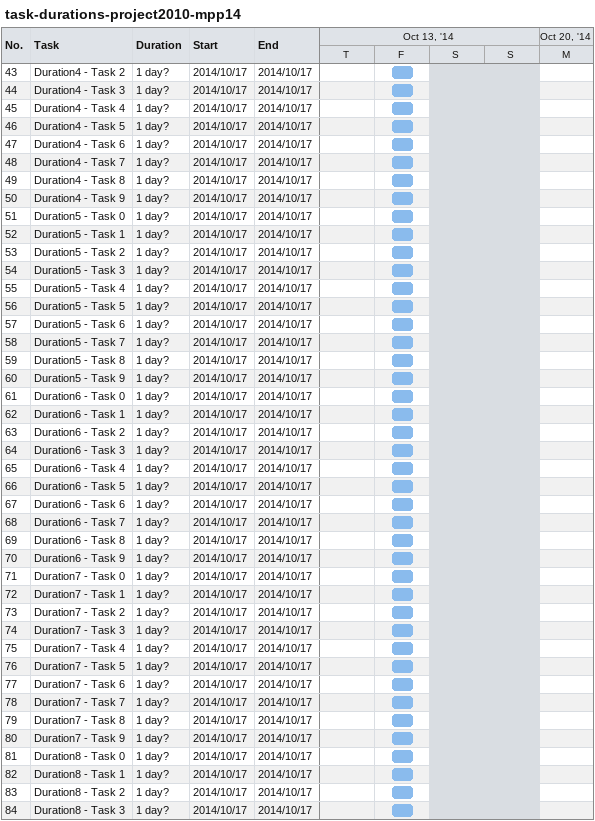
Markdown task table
task-durations-project2010-mpp14

| ID | Task | Duration | Start | Finish |
|---|---|---|---|---|
| 43 | Duration4 - Task 2 | 1d? | 2014-10-17 | 2014-10-17 |
| 44 | Duration4 - Task 3 | 1d? | 2014-10-17 | 2014-10-17 |
| 45 | Duration4 - Task 4 | 1d? | 2014-10-17 | 2014-10-17 |
| 46 | Duration4 - Task 5 | 1d? | 2014-10-17 | 2014-10-17 |
| 47 | Duration4 - Task 6 | 1d? | 2014-10-17 | 2014-10-17 |
| 48 | Duration4 - Task 7 | 1d? | 2014-10-17 | 2014-10-17 |
| 49 | Duration4 - Task 8 | 1d? | 2014-10-17 | 2014-10-17 |
| 50 | Duration4 - Task 9 | 1d? | 2014-10-17 | 2014-10-17 |
| 51 | Duration5 - Task 0 | 1d? | 2014-10-17 | 2014-10-17 |
| 52 | Duration5 - Task 1 | 1d? | 2014-10-17 | 2014-10-17 |
| 53 | Duration5 - Task 2 | 1d? | 2014-10-17 | 2014-10-17 |
| 54 | Duration5 - Task 3 | 1d? | 2014-10-17 | 2014-10-17 |
| 55 | Duration5 - Task 4 | 1d? | 2014-10-17 | 2014-10-17 |
| 56 | Duration5 - Task 5 | 1d? | 2014-10-17 | 2014-10-17 |
| 57 | Duration5 - Task 6 | 1d? | 2014-10-17 | 2014-10-17 |
| 58 | Duration5 - Task 7 | 1d? | 2014-10-17 | 2014-10-17 |
| 59 | Duration5 - Task 8 | 1d? | 2014-10-17 | 2014-10-17 |
| 60 | Duration5 - Task 9 | 1d? | 2014-10-17 | 2014-10-17 |
| 61 | Duration6 - Task 0 | 1d? | 2014-10-17 | 2014-10-17 |
| 62 | Duration6 - Task 1 | 1d? | 2014-10-17 | 2014-10-17 |
| 63 | Duration6 - Task 2 | 1d? | 2014-10-17 | 2014-10-17 |
| 64 | Duration6 - Task 3 | 1d? | 2014-10-17 | 2014-10-17 |
| 65 | Duration6 - Task 4 | 1d? | 2014-10-17 | 2014-10-17 |
| 66 | Duration6 - Task 5 | 1d? | 2014-10-17 | 2014-10-17 |
| 67 | Duration6 - Task 6 | 1d? | 2014-10-17 | 2014-10-17 |
| 68 | Duration6 - Task 7 | 1d? | 2014-10-17 | 2014-10-17 |
| 69 | Duration6 - Task 8 | 1d? | 2014-10-17 | 2014-10-17 |
| 70 | Duration6 - Task 9 | 1d? | 2014-10-17 | 2014-10-17 |
| 71 | Duration7 - Task 0 | 1d? | 2014-10-17 | 2014-10-17 |
| 72 | Duration7 - Task 1 | 1d? | 2014-10-17 | 2014-10-17 |
| 73 | Duration7 - Task 2 | 1d? | 2014-10-17 | 2014-10-17 |
| 74 | Duration7 - Task 3 | 1d? | 2014-10-17 | 2014-10-17 |
| 75 | Duration7 - Task 4 | 1d? | 2014-10-17 | 2014-10-17 |
| 76 | Duration7 - Task 5 | 1d? | 2014-10-17 | 2014-10-17 |
| 77 | Duration7 - Task 6 | 1d? | 2014-10-17 | 2014-10-17 |
| 78 | Duration7 - Task 7 | 1d? | 2014-10-17 | 2014-10-17 |
| 79 | Duration7 - Task 8 | 1d? | 2014-10-17 | 2014-10-17 |
| 80 | Duration7 - Task 9 | 1d? | 2014-10-17 | 2014-10-17 |
| 81 | Duration8 - Task 0 | 1d? | 2014-10-17 | 2014-10-17 |
| 82 | Duration8 - Task 1 | 1d? | 2014-10-17 | 2014-10-17 |
| 83 | Duration8 - Task 2 | 1d? | 2014-10-17 | 2014-10-17 |
| 84 | Duration8 - Task 3 | 1d? | 2014-10-17 | 2014-10-17 |
